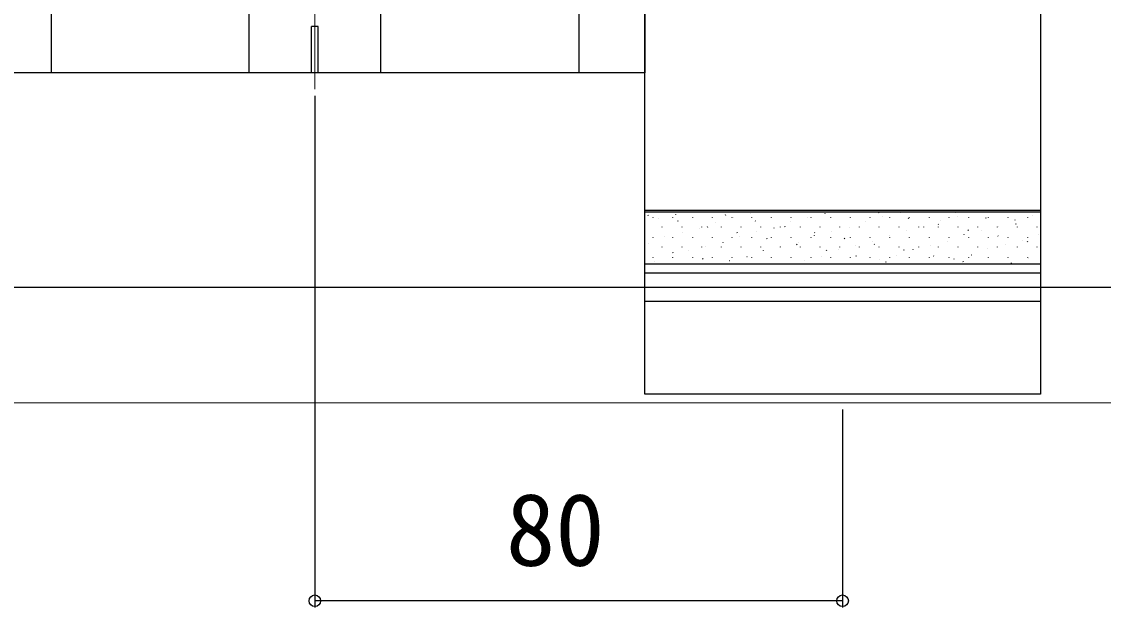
# Model space of a CAD drawing. Units: millimetres, scale not verified. Extents: x -875 to 875, y -1299 to 1293.
# Drawn here: x -148 to 16, y -932 to -843.2 of the extents above; entities that cross this region are included whole.
import ezdxf
from ezdxf.enums import TextEntityAlignment as Align

# ---------------------------------------------------------------- set-up
doc = ezdxf.new("R2010")
doc.units = ezdxf.units.MM
doc.header["$LTSCALE"] = 8
doc.layers.add('0-4_YKK_12', color=2, linetype='Continuous', lineweight=18)
for name, color, linetype in [('0-5_YKK_13', 4, 'Continuous'), ('0-7_YKK_D', 6, 'Continuous'), ('0-9_YSS_K', 3, 'Continuous')]:
    doc.layers.add(name, color=color, linetype=linetype)
doc.styles.add('ＭＳ ゴシック', font='')
doc.styles.get('ＭＳ ゴシック').set_extended_font_data('MS Gothic')

msp = doc.modelspace()

# ---------------------------------------------------------------- linework, layer by layer
at = {"layer": '0-4_YKK_12'}
for p, q in [((-103.5, -853.491), (-103.5, -748.491)), ((601.5, -900.991), (-208.5, -900.991))]:
    msp.add_line(p, q, dxfattribs=at)
at = {"layer": '0-5_YKK_13'}
for p, q in [((-143.5, -816.905), (-143.5, -850.991)), ((-63.5, -816.905), (-63.5, -850.991)), ((-103, -843.991), (-104, -843.991)), ((-104, -850.991), (-104, -843.991)), ((-103, -850.991), (-103, -843.991)), ((-63.5, -850.991), (-143.5, -850.991)), ((-53.5, -880.009), (-53.5, -871.789)), ((-53.5, -871.789), (6.5, -871.789)), ((-53.5, -872.037), (6.5, -872.037)), ((-37.452, -872.367), (-37.455, -872.358)), ((-26.115, -872.291), (-26.118, -872.281)), ((-17.94, -872.225), (-17.995, -872.142)), ((-14.778, -872.214), (-14.782, -872.205)), ((-6.21, -872.189), (-6.266, -872.106)), ((-3.442, -872.137), (-3.445, -872.128)), ((-52.925, -872.642), (-52.98, -872.558)), ((-52.201, -872.934), (-52.201, -872.884)), ((-51.417, -873.043), (-51.421, -873.033)), ((-49.211, -872.934), (-49.211, -872.884)), ((-48.788, -872.444), (-48.792, -872.435)), ((-48.421, -873.526), (-48.477, -873.443)), ((-46.221, -872.934), (-46.221, -872.884)), ((-43.231, -872.934), (-43.231, -872.884)), ((-42.693, -873.612), (-42.696, -873.603)), ((-41.195, -872.606), (-41.25, -872.522)), ((-40.241, -872.934), (-40.241, -872.884)), ((-40.081, -872.966), (-40.084, -872.957)), ((-37.251, -872.934), (-37.251, -872.884)), ((-36.692, -873.49), (-36.747, -873.407)), ((-34.261, -872.934), (-34.261, -872.884)), ((-31.356, -873.536), (-31.359, -873.526)), ((-31.271, -872.934), (-31.271, -872.884)), ((-28.744, -872.89), (-28.747, -872.88)), ((-28.281, -872.934), (-28.281, -872.884)), ((-25.291, -872.934), (-25.291, -872.884)), ((-22.301, -872.934), (-22.301, -872.884)), ((-20.019, -873.459), (-20.023, -873.45)), ((-19.311, -872.934), (-19.311, -872.884)), ((-17.407, -872.813), (-17.411, -872.803)), ((-16.321, -872.934), (-16.321, -872.884)), ((-13.437, -873.11), (-13.492, -873.026)), ((-13.331, -872.934), (-13.331, -872.884)), ((-10.341, -872.934), (-10.341, -872.884)), ((-8.934, -873.994), (-8.989, -873.911)), ((-8.683, -873.382), (-8.686, -873.373)), ((-7.351, -872.934), (-7.351, -872.884)), ((-6.071, -872.736), (-6.074, -872.727)), ((-4.361, -872.934), (-4.361, -872.884)), ((-1.707, -873.074), (-1.762, -872.99)), ((-1.371, -872.934), (-1.371, -872.884)), ((1.619, -872.934), (1.619, -872.884)), ((2.654, -873.306), (2.651, -873.296)), ((2.796, -873.958), (2.741, -873.875)), ((4.609, -872.934), (4.609, -872.884)), ((5.266, -872.66), (5.263, -872.65)), ((-50.826, -874.359), (-50.826, -874.309)), ((-47.836, -874.359), (-47.836, -874.309)), ((-47.817, -875.187), (-47.82, -875.178)), ((-45.188, -874.588), (-45.191, -874.579)), ((-44.846, -874.359), (-44.846, -874.309)), ((-43.918, -874.411), (-43.973, -874.327)), ((-41.856, -874.359), (-41.856, -874.309)), ((-39.415, -875.295), (-39.47, -875.212)), ((-38.866, -874.359), (-38.866, -874.309)), ((-36.48, -875.11), (-36.484, -875.101)), ((-35.876, -874.359), (-35.876, -874.309)), ((-33.851, -874.512), (-33.855, -874.502)), ((-32.886, -874.359), (-32.886, -874.309)), ((-32.189, -874.375), (-32.244, -874.291)), ((-29.896, -874.359), (-29.896, -874.309)), ((-27.756, -875.68), (-27.759, -875.67)), ((-27.685, -875.259), (-27.741, -875.176)), ((-26.906, -874.359), (-26.906, -874.309)), ((-25.144, -875.034), (-25.147, -875.024)), ((-23.916, -874.359), (-23.916, -874.309)), ((-22.515, -874.435), (-22.518, -874.425)), ((-20.926, -874.359), (-20.926, -874.309)), ((-17.936, -874.359), (-17.936, -874.309)), ((-16.419, -875.603), (-16.423, -875.594)), ((-14.946, -874.359), (-14.946, -874.309)), ((-13.807, -874.957), (-13.81, -874.948)), ((-11.956, -874.359), (-11.956, -874.309)), ((-11.178, -874.358), (-11.181, -874.349)), ((-8.966, -874.359), (-8.966, -874.309)), ((-5.976, -874.359), (-5.976, -874.309)), ((-5.083, -875.526), (-5.086, -875.517)), ((-4.43, -874.879), (-4.486, -874.795)), ((-2.986, -874.359), (-2.986, -874.309)), ((-2.47, -874.88), (-2.474, -874.871)), ((0.004, -874.359), (0.004, -874.309)), ((0.073, -875.763), (0.018, -875.68)), ((0.159, -874.282), (0.155, -874.272)), ((2.994, -874.359), (2.994, -874.309)), ((5.984, -874.359), (5.984, -874.309)), ((6.254, -875.45), (6.251, -875.44)), ((-52.925, -876.809), (-52.928, -876.8)), ((-52.201, -875.974), (-52.201, -875.924)), ((-50.429, -875.833), (-50.433, -875.824)), ((-49.211, -875.974), (-49.211, -875.924)), ((-46.221, -875.974), (-46.221, -875.924)), ((-44.217, -877.331), (-44.22, -877.322)), ((-43.231, -875.974), (-43.231, -875.924)), ((-41.588, -876.732), (-41.591, -876.723)), ((-40.241, -875.974), (-40.241, -875.924)), ((-39.093, -875.756), (-39.096, -875.747)), ((-37.251, -875.974), (-37.251, -875.924)), ((-34.912, -876.18), (-34.967, -876.096)), ((-34.261, -875.974), (-34.261, -875.924)), ((-32.88, -877.255), (-32.883, -877.245)), ((-31.271, -875.974), (-31.271, -875.924)), ((-30.409, -877.064), (-30.464, -876.981)), ((-30.251, -876.656), (-30.255, -876.646)), ((-28.281, -875.974), (-28.281, -875.924)), ((-25.291, -875.974), (-25.291, -875.924)), ((-23.182, -876.144), (-23.237, -876.06)), ((-22.301, -875.974), (-22.301, -875.924)), ((-21.543, -877.178), (-21.547, -877.169)), ((-19.311, -875.974), (-19.311, -875.924)), ((-18.915, -876.579), (-18.918, -876.57)), ((-18.679, -877.028), (-18.734, -876.945)), ((-16.321, -875.974), (-16.321, -875.924)), ((-13.331, -875.974), (-13.331, -875.924)), ((-10.341, -875.974), (-10.341, -875.924)), ((-10.207, -877.101), (-10.21, -877.092)), ((-7.578, -876.502), (-7.581, -876.493)), ((-7.351, -875.974), (-7.351, -875.924)), ((-4.361, -875.974), (-4.361, -875.924)), ((-1.371, -875.974), (-1.371, -875.924)), ((1.13, -877.025), (1.127, -877.015)), ((1.619, -875.974), (1.619, -875.924)), ((3.759, -876.426), (3.755, -876.416)), ((4.576, -876.648), (4.521, -876.564)), ((4.609, -875.974), (4.609, -875.924)), ((-52.201, -879.014), (-52.201, -878.964)), ((-50.826, -877.399), (-50.826, -877.349)), ((-49.324, -878.953), (-49.328, -878.944)), ((-49.16, -878.329), (-49.216, -878.246)), ((-49.211, -879.014), (-49.211, -878.964)), ((-47.836, -877.399), (-47.836, -877.349)), ((-46.829, -877.977), (-46.832, -877.968)), ((-46.221, -879.014), (-46.221, -878.964)), ((-44.846, -877.399), (-44.846, -877.349)), ((-43.231, -879.014), (-43.231, -878.964)), ((-41.856, -877.399), (-41.856, -877.349)), ((-40.241, -879.014), (-40.241, -878.964)), ((-38.866, -877.399), (-38.866, -877.349)), ((-37.988, -878.877), (-37.991, -878.867)), ((-37.251, -879.014), (-37.251, -878.964)), ((-35.876, -877.399), (-35.876, -877.349)), ((-35.492, -877.901), (-35.496, -877.891)), ((-34.261, -879.014), (-34.261, -878.964)), ((-32.886, -877.399), (-32.886, -877.349)), ((-31.271, -879.014), (-31.271, -878.964)), ((-29.896, -877.399), (-29.896, -877.349)), ((-28.281, -879.014), (-28.281, -878.964)), ((-26.906, -877.399), (-26.906, -877.349)), ((-26.651, -878.8), (-26.654, -878.791)), ((-25.905, -877.948), (-25.961, -877.865)), ((-25.291, -879.014), (-25.291, -878.964)), ((-24.156, -877.824), (-24.159, -877.815)), ((-23.916, -877.399), (-23.916, -877.349)), ((-22.301, -879.014), (-22.301, -878.964)), ((-21.402, -878.833), (-21.457, -878.75)), ((-20.926, -877.399), (-20.926, -877.349)), ((-19.311, -879.014), (-19.311, -878.964)), ((-17.936, -877.399), (-17.936, -877.349)), ((-16.321, -879.014), (-16.321, -878.964)), ((-15.314, -878.723), (-15.318, -878.714)), ((-14.946, -877.399), (-14.946, -877.349)), ((-14.176, -877.912), (-14.231, -877.829)), ((-13.331, -879.014), (-13.331, -878.964)), ((-12.819, -877.747), (-12.822, -877.738)), ((-11.956, -877.399), (-11.956, -877.349)), ((-10.341, -879.014), (-10.341, -878.964)), ((-9.673, -878.797), (-9.728, -878.714)), ((-8.966, -877.399), (-8.966, -877.349)), ((-7.351, -879.014), (-7.351, -878.964)), ((-5.976, -877.399), (-5.976, -877.349)), ((-4.361, -879.014), (-4.361, -878.964)), ((-3.978, -878.647), (-3.981, -878.637)), ((-2.986, -877.399), (-2.986, -877.349)), ((-1.482, -877.671), (-1.486, -877.661)), ((-1.371, -879.014), (-1.371, -878.964)), ((0.004, -877.399), (0.004, -877.349)), ((1.619, -879.014), (1.619, -878.964)), ((2.994, -877.399), (2.994, -877.349)), ((4.609, -879.014), (4.609, -878.964)), ((5.984, -877.399), (5.984, -877.349)), ((-51.953, -879.552), (-51.957, -879.543)), ((-44.657, -879.213), (-44.712, -879.13)), ((-40.616, -879.475), (-40.62, -879.466)), ((-29.28, -879.399), (-29.283, -879.389)), ((-20.555, -879.968), (-20.559, -879.959)), ((-17.943, -879.322), (-17.947, -879.313)), ((-16.899, -879.717), (-16.954, -879.634)), ((-9.219, -879.892), (-9.222, -879.882)), ((-6.606, -879.246), (-6.61, -879.236)), ((-5.169, -879.681), (-5.225, -879.598)), ((2.118, -879.815), (2.115, -879.805)), ((4.73, -879.169), (4.727, -879.159)), ((-53.5, -881.315), (6.5, -881.315)), ((-53.5, -885.591), (6.5, -885.591))]:
    msp.add_line(p, q, dxfattribs=at)
for points in [[(6.5, -702.291), (6.5, -899.691), (-53.5, -899.691), (-53.5, -702.291)], [(-113.5, -810.991), (-113.5, -850.991), (-153.5, -850.991), (-153.5, -810.991)], [(-53.5, -810.991), (-53.5, -850.991), (-93.5, -850.991), (-93.5, -810.991)]]:
    msp.add_lwpolyline(points, close=True, dxfattribs=at)
msp.add_lwpolyline([(6.5, -871.789), (6.5, -880.009), (-53.5, -880.009)], dxfattribs=at)
at = {"layer": '0-7_YKK_D'}
for p, q in [((-103.5, -854.491), (-103.5, -931.991)), ((-23.5, -901.991), (-23.5, -931.991)), ((-23.5, -930.991), (-103.5, -930.991))]:
    msp.add_line(p, q, dxfattribs=at)
for centre in [(-103.5, -930.991), (-23.5, -930.991)]:
    msp.add_circle(centre, 0.875, dxfattribs=at)
at = {"layer": '0-9_YSS_K'}
msp.add_line((-218.5, -883.491), (616.5, -883.491), dxfattribs=at)

# ---------------------------------------------------------------- texts
at = {"layer": '0-7_YKK_D', "style": 'ＭＳ ゴシック'}
msp.add_text('80', height=11, dxfattribs=at).set_placement((-74.537, -928.991), align=Align.BOTTOM_LEFT)

doc.saveas('drawing.dxf')
